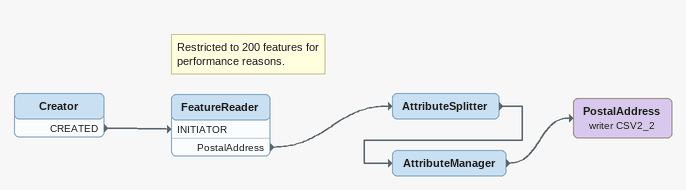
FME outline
Creator
    CREATED -> FeatureReader [INITIATOR]
Note: Restricted to 200 features for performance reasons.
FeatureReader
    PostalAddress -> AttributeSplitter
AttributeSplitter
    -> AttributeManager
AttributeManager
    -> PostalAddress (writer CSV2_2)
PostalAddress (writer CSV2_2)
